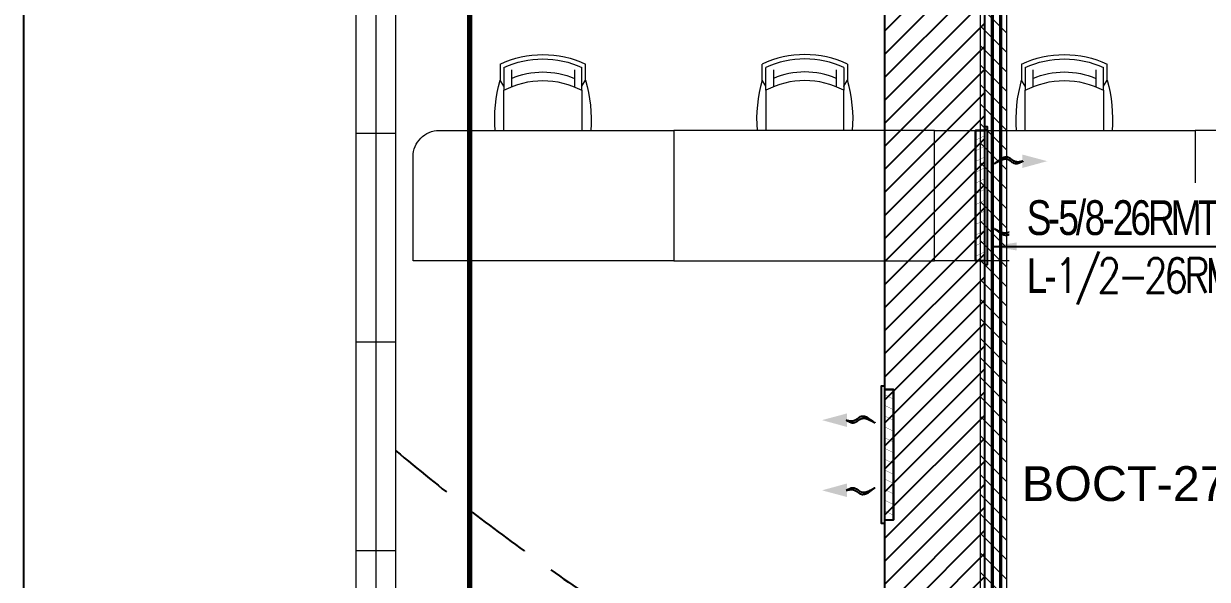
# Model space of a CAD drawing. Header units: millimetres. Extents: x 148480 to 578986, y 39883 to 155062.
# Drawn here: x 217004 to 223814, y 66754 to 69951 of the extents above; entities that cross this region are included whole.
import ezdxf

# ---------------------------------------------------------------- set-up
doc = ezdxf.new("R2010")
doc.units = ezdxf.units.MM
doc.linetypes.add('CENTER', pattern=[2, 1.25, -0.25, 0.25, -0.25])
doc.linetypes.add('HIDDEN', pattern=[0.375, 0.25, -0.125])
for name, color, linetype, lineweight in [('CB-AC CABLE TRAY', 213, 'Continuous', 15), ('ID - MODULAR', 44, 'Continuous', 5), ('KDBS-SIDE THROW GRILLE', 1, 'Continuous', 18), ('M HVAC GRILLE', 6, 'Continuous', 13)]:
    doc.layers.add(name, color=color, linetype=linetype, lineweight=lineweight)
for name, color, linetype in [('CEN', 252, 'CENTER'), ('Flooring', 44, 'Continuous'), ('Layer2', 4, 'Continuous'), ('Layer4', 6, 'Continuous'), ('M HVAC DRAIN PIPE', 30, 'Continuous'), ('M-HVAC ELLIPTICAL DUCT', 6, 'Continuous'), ('M-HVAC VRV PIPE', 4, 'Continuous'), ('M-HVAC-ELEPTICAL DUCT', 6, 'Continuous'), ('M-HVAC-GRIL', 6, 'Continuous'), ('M-HVAC-INSULATION', 8, 'Continuous'), ('M-HVAC-SUPP', 4, 'Continuous'), ('M-HVAC-TEXT', 7, 'Continuous'), ('PCE-HVACTEXT', 7, 'Continuous')]:
    doc.layers.add(name, color=color, linetype=linetype)
doc.layers.add('glass', color=7, linetype='Continuous', lineweight=0, true_color=0x0000d6)
doc.styles.add('romans', font='stylu.ttf', dxfattribs={"height": 125})
doc.styles.add('rs', font='romans.shx', dxfattribs={"width": 0.75})
doc.styles.get("Standard").update_dxf_attribs({"font": 'arial.ttf'})
doc.dimstyles.new('GLAZ ALU', dxfattribs={"dimscale": 100, "dimtxt": 2, "dimasz": 1.4, "dimexe": 0.8, "dimexo": 0.8, "dimgap": 0.75, "dimtad": 1, "dimdec": 0, "dimzin": 0, "dimdsep": 46, "dimtxsty": 'rs', "dimcen": 0.09, "dimclrd": 8, "dimclre": 8, "dimclrt": 2, "dimadec": 0, "dimazin": 0, "dimtfac": 1, "dimtdec": 0, "dimtmove": 0, "dimatfit": 3, "dimfxl": 1, "dimtolj": 1, "dimtzin": 0, "dimarcsym": 0})

# ---------------------------------------------------------------- blocks, each defined once
blk = doc.blocks.new('GFC1')
at = {"layer": 'CEN', "color": 8, "linetype": 'HIDDEN', "lineweight": 0, "ltscale": 1500}
blk.add_line((292203.1, 71112.3), (292203.1, 65163.3), dxfattribs=at)
at = {"layer": 'DEFPOINTS', "color": 8, "linetype": 'Continuous'}
blk.add_lwpolyline([(330908.9, 62386.8), (289636.8, 62386.8), (289636.8, 144736.9), (330908.9, 144736.9)], close=True, dxfattribs=at)
at = {"layer": 'Flooring', "color": 8, "linetype": 'HIDDEN', "ltscale": 1500}
blk.add_arc((300007.7, 78255.1), 12777.8, 229.90697, 79.60318, dxfattribs=at)
at = {"layer": 'glass', "color": 8, "linetype": 'Continuous'}
for p, q in [((291549.7, 63579.6), (291549.7, 72704.2)), ((291664, 63579.6), (291664, 72704.2)), ((291778.4, 63579.6), (291778.4, 72704.2)), ((291778.4, 70304.2), (291549.7, 70304.2)), ((291778.4, 69104.2), (291549.7, 69104.2)), ((291778.4, 67904.2), (291549.7, 67904.2))]:
    blk.add_line(p, q, dxfattribs=at)
at = {"layer": 'ID - MODULAR', "color": 8, "ltscale": 500}
for p, q in [((292377.7, 70704.2), (292377.7, 70611.1)), ((292398.9, 70684), (292398.9, 70553.2)), ((292848.6, 70553.2), (292848.6, 70684)), ((292869.7, 70611.1), (292869.7, 70704.2)), ((293884.7, 70611.1), (293884.7, 70704.2)), ((293905.9, 70553.2), (293905.9, 70684)), ((294355.6, 70684), (294355.6, 70553.2)), ((294376.7, 70704.2), (294376.7, 70611.1)), ((295377.7, 70704.2), (295377.7, 70611.1)), ((295398.9, 70684), (295398.9, 70553.2)), ((295848.6, 70553.2), (295848.6, 70684)), ((295869.7, 70611.1), (295869.7, 70704.2)), ((292398.9, 70576.9), (292377.7, 70611.1)), ((292398.9, 70575.2), (292398.9, 70576.9)), ((292398.9, 70322.1), (292398.9, 70553.2)), ((292848.6, 70576.9), (292869.7, 70611.1)), ((292848.6, 70575.2), (292848.6, 70576.9)), ((292848.6, 70553.2), (292848.6, 70322.1)), ((293905.9, 70576.9), (293884.7, 70611.1)), ((293905.9, 70575.2), (293905.9, 70576.9)), ((293905.9, 70553.2), (293905.9, 70322.1)), ((294355.6, 70576.9), (294376.7, 70611.1)), ((294355.6, 70575.2), (294355.6, 70576.9)), ((294355.6, 70322.1), (294355.6, 70553.2)), ((295398.9, 70576.9), (295377.7, 70611.1)), ((295398.9, 70575.2), (295398.9, 70576.9)), ((295398.9, 70322.1), (295398.9, 70553.2)), ((295848.6, 70576.9), (295869.7, 70611.1)), ((295848.6, 70575.2), (295848.6, 70576.9)), ((295848.6, 70553.2), (295848.6, 70322.1))]:
    blk.add_line(p, q, dxfattribs=at)
at = {"layer": 'ID - MODULAR', "color": 8, "ltscale": 500, "extrusion": (0, 0, -1)}
for p, q in [((292442.7, 70670.1), (292442.7, 70573.6)), ((292804.8, 70670.1), (292804.8, 70573.6)), ((293949.7, 70670.1), (293949.7, 70573.6)), ((294311.8, 70670.1), (294311.8, 70573.6)), ((295442.7, 70670.1), (295442.7, 70573.6)), ((295804.8, 70670.1), (295804.8, 70573.6))]:
    blk.add_line(p, q, dxfattribs=at)
at = {"layer": 'ID - MODULAR', "color": 8, "ltscale": 500}
for points in [[(291877.2, 69572.1), (291877.2, 70172.1, -0.414214), (292027.2, 70322.1), (293377.2, 70322.1), (293377.2, 69572.1)], [(297877.2, 69572.1), (297877.2, 70172.1, 0.414214), (297727.2, 70322.1), (296377.2, 70322.1), (296377.2, 69572.1)]]:
    blk.add_lwpolyline(points, format="xyb", close=True, dxfattribs=at)
for points in [[(294877.2, 69572.1), (294877.2, 70322.1), (293377.2, 70322.1), (293377.2, 69572.1)], [(294877.2, 69572.1), (294877.2, 70322.1), (296377.2, 70322.1), (296377.2, 69572.1)]]:
    blk.add_lwpolyline(points, close=True, dxfattribs=at)
at = {"layer": 'ID - MODULAR', "color": 8, "ltscale": 500, "extrusion": (0, 0, -1)}
for centre, major_axis, start_param, end_param in [((292623.7, 70178.1), (0, -580.8), 2.704257, 3.578932), ((292623.7, 70203.1), (0, 530.9), 5.845838, 6.720513), ((295623.7, 70178.1), (0, -580.8), 2.704257, 3.578932), ((295623.7, 70203.1), (0, 530.9), 5.845838, 6.720513), ((292623.7, 70128.1), (0, -480.9), 2.65511, 3.628104), ((292623.7, 70203.1), (0, 455.9), 5.8748, 6.691551), ((295623.7, 70128.1), (0, -480.9), 2.65511, 3.628104), ((295623.7, 70203.1), (0, 455.9), 5.8748, 6.691551), ((293184.9, 70383.7), (0, -838.5), 1.49727, 1.845387), ((292062.6, 70383.7), (0, -838.5), 4.437818, 4.785935), ((296184.9, 70383.7), (0, -838.5), 1.49727, 1.845387), ((295062.6, 70383.7), (0, -838.5), 4.437818, 4.785935)]:
    blk.add_ellipse(centre, major_axis=major_axis, ratio=1, start_param=start_param, end_param=end_param, dxfattribs=at)
at = {"layer": 'ID - MODULAR', "color": 8, "ltscale": 500}
for centre, major_axis, start_param, end_param in [((294130.7, 70178.1), (0, -580.8), 2.704257, 3.578932), ((294130.7, 70203.1), (0, 530.9), 5.845838, 6.720513), ((294130.7, 70128.1), (0, -480.9), 2.65511, 3.628104), ((294130.7, 70203.1), (0, 455.9), 5.8748, 6.691551), ((294691.9, 70383.7), (0, -838.5), 4.437818, 4.785935), ((293569.6, 70383.7), (0, -838.5), 1.49727, 1.845387)]:
    blk.add_ellipse(centre, major_axis=major_axis, ratio=1, start_param=start_param, end_param=end_param, dxfattribs=at)
blk = doc.blocks.new('BEAM')
at = {"layer": 'CEN', "color": 11, "linetype": 'HIDDEN', "lineweight": 0, "ltscale": 1500, "const_width": 30}
blk.add_lwpolyline([(352203.1, 71112.3), (352203.1, 65163.3)], dxfattribs=at)
blk = doc.blocks.new('BEE')
at = {"layer": 'M-HVAC VRV PIPE', "linetype": 'Continuous'}
blk.add_blockref('BEAM', (0, 0), dxfattribs=at)
blk = doc.blocks.new('RAAAA')
at = {"linetype": 'Continuous', "ltscale": 1000}
for points in [[(363, 0, 0), (363, 0, 0), (364, 0, 0), (364, 0, 0), (365, 0, 0), (366, 0, 0), (367, -1, 0), (368, -1, 0), (369, -1, 0), (371, -1, 0), (373, -2, 0), (374, -2, 0), (377, -2, 0), (379, -3, 0), (381, -3, 0), (384, -4, 0), (387, -4, 0), (390, -5, 0), (393, -5, 0), (397, -6, 0), (400, -6, 0), (404, -7, 0), (408, -8, 0), (412, -8, 0), (416, -9, 0), (421, -10, 0), (421, -10, 0), (425, -11, 0), (430, -11, 0), (435, -11, 0), (439, -11, 0), (444, -11, 0), (449, -11, 0), (454, -10, 0), (459, -10, 0), (464, -9, 0), (468, -7, 0), (473, -6, 0), (478, -4, 0), (483, -2, 0), (488, 0, 0), (494, 2, 0), (499, 4, 0), (504, 7, 0), (509, 10, 0), (514, 13, 0), (519, 16, 0), (525, 20, 0), (530, 24, 0), (535, 28, 0), (541, 32, 0), (546, 36, 0), (546, 36, 0), (552, 40, 0), (557, 44, 0), (563, 48, 0), (568, 51, 0), (574, 54, 0), (580, 56, 0), (586, 58, 0), (592, 60, 0), (598, 61, 0), (604, 62, 0), (610, 62, 0), (616, 62, 0), (622, 62, 0), (628, 61, 0), (635, 60, 0), (641, 59, 0), (648, 57, 0), (654, 55, 0), (661, 52, 0), (668, 49, 0), (675, 46, 0), (681, 42, 0), (688, 38, 0), (695, 33, 0), (702, 28, 0), (702, 28, 0), (709, 23, 0), (716, 19, 0), (722, 14, 0), (728, 10, 0), (734, 5, 0), (740, 1, 0), (745, -2, 0), (750, -6, 0), (755, -9, 0), (759, -13, 0), (763, -15, 0), (767, -18, 0), (771, -21, 0), (774, -23, 0), (777, -25, 0), (779, -27, 0), (782, -29, 0), (784, -31, 0), (786, -32, 0), (787, -33, 0), (789, -34, 0), (790, -35, 0), (790, -35, 0), (791, -35, 0), (791, -36, 0)], [(363, 0, 0), (363, 0, 0), (364, 0, 0), (364, 0, 0), (365, -1, 0), (366, -1, 0), (367, -2, 0), (368, -2, 0), (369, -3, 0), (371, -4, 0), (373, -5, 0), (374, -5, 0), (377, -6, 0), (379, -8, 0), (381, -9, 0), (384, -10, 0), (387, -12, 0), (390, -13, 0), (393, -15, 0), (397, -16, 0), (400, -18, 0), (404, -20, 0), (408, -22, 0), (412, -24, 0), (416, -26, 0), (421, -28, 0), (421, -28, 0), (425, -30, 0), (430, -32, 0), (435, -34, 0), (439, -35, 0), (444, -36, 0), (449, -37, 0), (454, -37, 0), (459, -38, 0), (464, -38, 0), (468, -37, 0), (473, -37, 0), (478, -36, 0), (483, -35, 0), (488, -33, 0), (494, -32, 0), (499, -30, 0), (504, -28, 0), (509, -25, 0), (514, -22, 0), (519, -19, 0), (525, -16, 0), (530, -13, 0), (535, -9, 0), (541, -5, 0), (546, 0, 0), (546, 0, 0), (552, 4, 0), (557, 8, 0), (563, 12, 0), (568, 15, 0), (574, 18, 0), (580, 21, 0), (586, 23, 0), (592, 25, 0), (598, 27, 0), (604, 28, 0), (610, 29, 0), (616, 30, 0), (622, 30, 0), (628, 31, 0), (635, 30, 0), (641, 30, 0), (648, 29, 0), (654, 28, 0), (661, 26, 0), (668, 24, 0), (675, 22, 0), (681, 20, 0), (688, 17, 0), (695, 14, 0), (702, 10, 0), (702, 10, 0), (709, 7, 0), (716, 3, 0), (722, 0, 0), (728, -3, 0), (734, -6, 0), (740, -9, 0), (745, -12, 0), (750, -14, 0), (755, -17, 0), (759, -19, 0), (763, -21, 0), (767, -23, 0), (771, -25, 0), (774, -27, 0), (777, -28, 0), (779, -30, 0), (782, -31, 0), (784, -32, 0), (786, -33, 0), (787, -34, 0), (789, -34, 0), (790, -35, 0), (790, -35, 0), (791, -35, 0), (791, -36, 0)]]:
    blk.add_polyline3d(points, dxfattribs=at)
blk.add_solid([(373, 101), (0, 0), (373, -101)], dxfattribs=at)
blk = doc.blocks.new('600X200 SIDE THROW GRILLE')
at = {"layer": 'M-HVAC-GRIL', "linetype": 'ByBlock'}
blk.add_lwpolyline([(375, -5), (396.4, -5), (396.4, 12.1), (-396.4, 12.1), (-396.4, -5), (-375, -5), (375, -5), (375, -56.4), (-375, -56.4), (-375, -5), (-375, -56.4), (375, -56.4), (375, -56.4)], dxfattribs=at)
at = {"layer": 'M-HVAC-GRIL', "lineweight": 0, "const_width": 1.71}
for points in [[(-364.6, -8.9), (-343.2, -8.9), (-321.8, -51.7), (-300.3, -51.7)], [(-303.2, -8.9), (-281.8, -8.9), (-260.3, -51.7), (-238.9, -51.7)], [(-241.8, -8.9), (-220.3, -8.9), (-198.9, -51.7), (-177.5, -51.7)], [(-179.6, -8.9), (-158.2, -8.9), (-136.8, -51.7), (-115.3, -51.7)], [(-117.5, -8.9), (-96, -8.9), (-74.6, -51.7), (-53.2, -51.7)], [(-55.3, -8.9), (-33.9, -8.9), (-12.5, -51.7), (9, -51.7)], [(6.8, -8.9), (28.2, -8.9), (49.7, -51.7), (71.1, -51.7)], [(69, -8.9), (90.4, -8.9), (111.8, -51.7), (133.2, -51.7)], [(120.6, -8.9), (142.1, -8.9), (163.5, -51.7), (184.9, -51.7)], [(180.8, -8.9), (202.2, -8.9), (223.6, -51.7), (245.1, -51.7)], [(242.2, -8.9), (263.6, -8.9), (285.1, -51.7), (306.5, -51.7)], [(303.6, -8.9), (325.1, -8.9), (346.5, -51.7), (367.9, -51.7)]]:
    blk.add_lwpolyline(points, dxfattribs=at)
at = {"layer": 'M-HVAC-SUPP'}
for p, xscale, yscale, zscale, rotation in [((-198.5, 355.3), -0.3839999997941415, 0.3839999997941436, 0.3839999997941436, 90.2028781887322), ((205.5, 355.3), 0.3839999997941415, 0.3839999997941415, 0.3839999997941415, 269.7971218112675)]:
    blk.add_blockref('RAAAA', p, dxfattribs=dict(at, xscale=xscale, yscale=yscale, zscale=zscale, rotation=rotation))
blk = doc.blocks.new('jyfhg')
at = {"layer": 'KDBS-SIDE THROW GRILLE', "xscale": -1, "rotation": 90.00000000000006}
blk.add_blockref('600X200 SIDE THROW GRILLE', (-100, -325), dxfattribs=at)
blk = doc.blocks.new('*U146')
at = {"layer": 'CB-AC CABLE TRAY', "true_color": 0xa953a0}
h = blk.add_hatch(dxfattribs=at)
h.set_pattern_fill('ANSI31', color=215, scale=25)
h.set_pattern_definition([(45, (-883587.884, 1102758.81), (-56.1266008, 56.1266008), [])])
h.paths.add_polyline_path([(-88704.9, -150.4), (-88704.9, -0.4), (-67523.5, -0.4), (-67523.5, -150.4)])
at = {"layer": 'CB-AC CABLE TRAY', "color": 215, "true_color": 0xa953a0}
blk.add_lwpolyline([(-88704.9, -150.4), (-88704.9, -0.4), (-67523.5, -0.4), (-67523.5, -150.4)], close=True, dxfattribs=at)

msp = doc.modelspace()

# ---------------------------------------------------------------- block references
at = {"layer": 'Layer4', "linetype": 'Continuous', "rotation": 360}
msp.add_blockref('GFC1', (-72632.4, -986), dxfattribs=at)

# ---------------------------------------------------------------- next in the draw order: hatches: boundary and pattern name
at = {"layer": 'M-HVAC-INSULATION'}
h = msp.add_hatch(dxfattribs=at)
h.set_pattern_fill('ANSI31', color=26, scale=750, angle=180, style=0)
h.set_pattern_definition([(225, (811127.6, 15256.2), (66.29126, -66.29126), [])])
h.paths.add_polyline_path([(221957.3, 75735), (222532.3, 75735), (222532.3, 66019.5), (221957.3, 66019.5)])

# ---------------------------------------------------------------- next in the draw order: linework, layer by layer
at = {"layer": 'M HVAC DRAIN PIPE', "color": 30, "linetype": 'Continuous', "const_width": 20}
msp.add_lwpolyline([(222407.6, 87912.3), (222624.6, 87912.3), (222624.6, 64495), (221601.6, 64495)], dxfattribs=at)
at = {"layer": 'M-HVAC ELLIPTICAL DUCT', "linetype": 'Continuous'}
for p, q in [((221957.3, 75735), (221957.3, 66019.5)), ((222532.3, 75735), (222532.3, 66019.5))]:
    msp.add_line(p, q, dxfattribs=at)
at = {"layer": 'M-HVAC VRV PIPE', "color": 6, "linetype": 'Continuous', "const_width": 20}
msp.add_lwpolyline([(222576.7, 88867.3), (222576.7, 64553.1), (221601.6, 64553.1)], dxfattribs=at)

# ---------------------------------------------------------------- next in the draw order: block references
at = {"layer": 'CB-AC CABLE TRAY', "color": 4, "linetype": 'HIDDEN', "rotation": 269.9997198436939}
msp.add_blockref('*U146', (222659.2, -893.1), dxfattribs=at)
at = {"layer": 'Layer2', "linetype": 'Continuous', "rotation": 360}
msp.add_blockref('BEE', (-132632.4, -986), dxfattribs=at)
at = {"layer": 'M HVAC GRILLE', "color": 0, "xscale": -1}
msp.add_blockref('jyfhg', (222437.3, 69286.1), dxfattribs=at)
at = {"layer": 'M HVAC GRILLE', "color": 0, "rotation": 360}
msp.add_blockref('jyfhg', (222052.3, 67796.5), dxfattribs=at)

# ---------------------------------------------------------------- next in the draw order: texts
at = {"layer": 'M-HVAC-ELEPTICAL DUCT', "insert": (222746.1, 67404.8, 1198.1), "char_height": 200, "attachment_point": 1}
msp.add_mtext('BOCT-2750', dxfattribs=at)

# ---------------------------------------------------------------- next in the draw order: texts
at = {"layer": 'M-HVAC-TEXT', "insert": (224028.8, 68334.8), "char_height": 200, "width": 1254.3, "attachment_point": 9, "style": 'romans', "bg_fill": 2}
msp.add_mtext('\\pxql;{\\fStylus BT|b0|i0|c0|p34;\\W0.8;\\T0.8;\\C6;S-5/8-26RMT\\P\\pt0.5;L-\\Fromans.shx|c1;1/2-26RMT}', dxfattribs=at)

# ---------------------------------------------------------------- next in the draw order: leaders
at = {"layer": 'PCE-HVACTEXT', "ltscale": 0.25}
msp.add_leader([(222576.7, 68669.1), (224139.7, 68669.1)], dimstyle='GLAZ ALU', override={"dimtad": 0, "dimclrd": 7, "dimclrt": 256, "dimfxl": 100, "dimfxlon": 1, "dimtfill": 1, "dimarcsym": 1}, dxfattribs=at)

doc.saveas('drawing.dxf')
